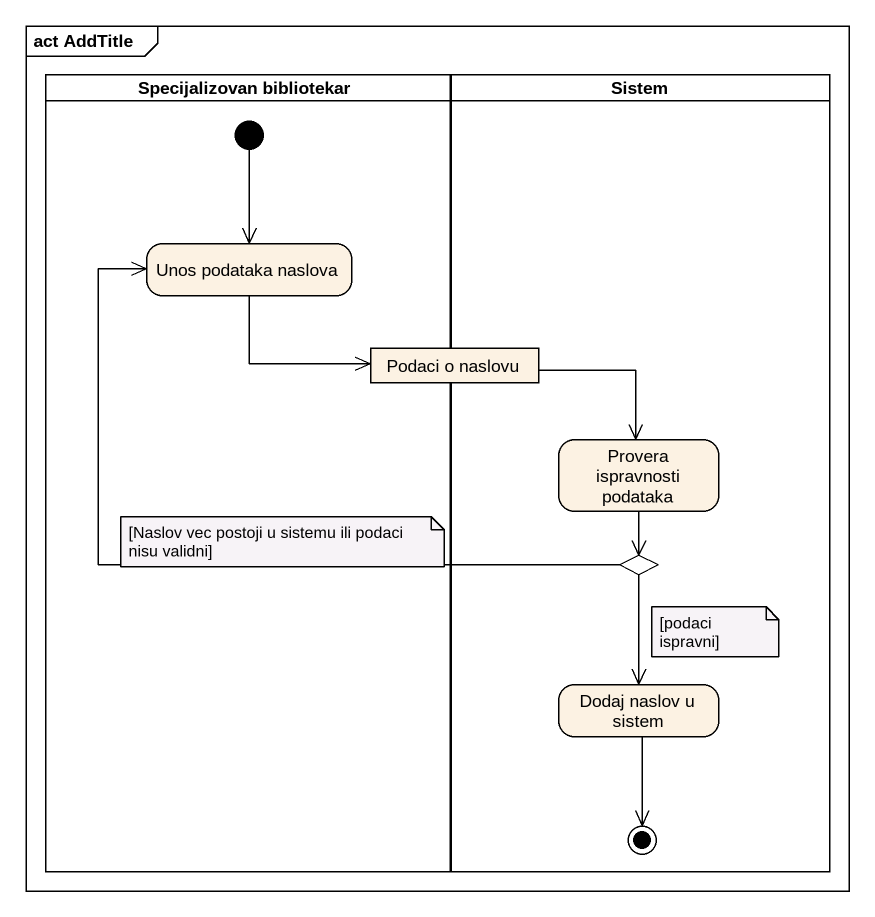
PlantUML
@startuml
mainframe act AddTitle
hide empty description
state "Specijalizovan bibliotekar" as Specijalizovan_bibliotekar <<partition>> {
  state "Unos podataka naslova" as Unos_podataka_naslova
  [*] --> Unos_podataka_naslova
}
state Sistem <<partition>> {
  state "Provera ispravnosti podataka" as Provera_ispravnosti_podataka
  state choice1 <<choice>>
  state "Dodaj naslov u sistem" as Dodaj_naslov_u_sistem
  Dodaj_naslov_u_sistem --> [*]
}
state "Podaci o naslovu" as Podaci_o_naslovu <<object>>
Unos_podataka_naslova -right-> Podaci_o_naslovu
Podaci_o_naslovu -right-> Provera_ispravnosti_podataka
Provera_ispravnosti_podataka --> choice1
choice1 -up-> Unos_podataka_naslova
choice1 --> Dodaj_naslov_u_sistem
note as N1
  [Naslov vec postoji u sistemu ili podaci nisu validni]
end note
note as N2
  [podaci ispravni]
end note
@enduml
